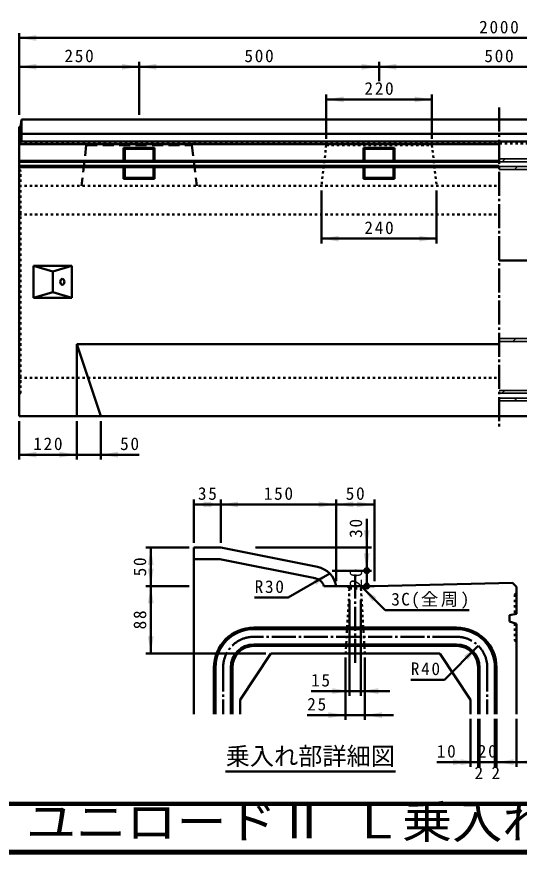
# Model space of a CAD drawing. Units: millimetres, scale not verified. Extents: x 100 to 4105, y 100 to 2870.
# Drawn here: x 1897 to 2944, y 100 to 1844 of the extents above; entities that cross this region are included whole.
import ezdxf
from ezdxf.enums import TextEntityAlignment as Align

# ---------------------------------------------------------------- set-up
doc = ezdxf.new("R2010")
doc.units = ezdxf.units.MM
doc.header["$LTSCALE"] = 5
for name, pattern in [('USER1', [2.2, 1, -1.2]), ('USER3', [6.847826, 4.565218, -2.282608]), ('USER4', [13.4, 10, -1.2, 1, -1.2])]:
    doc.linetypes.add(name, pattern=pattern)
doc.layers.add('V-nasSTD', color=7, linetype='Continuous', lineweight=35)
doc.styles.add('ＭＳ ゴシック', font='')
doc.styles.get('ＭＳ ゴシック').set_extended_font_data('MS Gothic')

msp = doc.modelspace()

# ---------------------------------------------------------------- hatches: boundary and pattern name
at = {"layer": 'V-nasSTD'}
for points in [[(1938.325, 1806.268), (1902.325, 1800.268), (1938.325, 1794.268)], [(1938.325, 1746.268), (1902.325, 1740.268), (1938.325, 1734.268)], [(2116.325, 1734.268), (2152.325, 1740.268), (2116.325, 1746.268)], [(2188.325, 1746.268), (2152.325, 1740.268), (2188.325, 1734.268)], [(2616.325, 1734.268), (2652.325, 1740.268), (2616.325, 1746.268)], [(2688.325, 1746.268), (2652.325, 1740.268), (2688.325, 1734.268)], [(2578.325, 1678.268), (2542.325, 1672.268), (2578.325, 1666.268)], [(2726.325, 1666.268), (2762.325, 1672.268), (2726.325, 1678.268)], [(2568.325, 1388.268), (2532.325, 1382.268), (2568.325, 1376.268)], [(2736.325, 1376.268), (2772.325, 1382.268), (2736.325, 1388.268)], [(1938.325, 938.268), (1902.325, 932.268), (1938.325, 926.268)], [(1986.325, 926.268), (2022.325, 932.268), (1986.325, 938.268)], [(2108.325, 938.268), (2072.325, 932.268), (2108.325, 926.268)], [(2302.634, 834.624), (2266.634, 828.624), (2302.634, 822.624)], [(2286.634, 822.624), (2322.634, 828.624), (2286.634, 834.624)], [(2358.634, 834.624), (2322.634, 828.624), (2358.634, 822.624)], [(2526.634, 822.624), (2562.634, 828.624), (2526.634, 834.624)], [(2598.634, 834.624), (2562.634, 828.624), (2598.634, 822.624)], [(2606.634, 822.624), (2642.634, 828.624), (2606.634, 834.624)], [(2620.634, 774.624), (2626.634, 738.624), (2632.634, 774.624)], [(2182.634, 702.624), (2176.634, 738.624), (2170.634, 702.624)], [(2620.634, 726.624), (2626.634, 690.624), (2632.634, 726.624)], [(2170.634, 694.624), (2176.634, 658.624), (2182.634, 694.624)], [(2521.516, 661.458), (2549.693, 684.654), (2515.516, 671.85)], [(2182.634, 622.624), (2176.634, 658.624), (2170.634, 622.624)], [(2646.733, 635.011), (2617.034, 656.224), (2638.247, 626.526)], [(2170.634, 553.824), (2176.634, 517.824), (2182.634, 553.824)], [(2837.876, 504.581), (2859.089, 534.279), (2829.391, 513.066)], [(2554.634, 445.824), (2590.634, 439.824), (2554.634, 433.824)], [(2650.634, 445.824), (2614.634, 439.824), (2650.634, 433.824)], [(2546.634, 395.824), (2582.634, 389.824), (2546.634, 383.824)], [(2658.634, 395.824), (2622.634, 389.824), (2658.634, 383.824)], [(2806.634, 285.824), (2842.634, 291.824), (2806.634, 297.824)], [(2822.634, 285.824), (2858.634, 291.824), (2822.634, 297.824)], [(2933.034, 297.824), (2897.034, 291.824), (2933.034, 285.824)], [(2974.634, 297.824), (2938.634, 291.824), (2974.634, 285.824)]]:
    msp.add_hatch(color=256, dxfattribs=at).paths.add_polyline_path(points)

# ---------------------------------------------------------------- linework, layer by layer
at = {"layer": 'V-nasSTD', "lineweight": 50}
for p, q in [((1902.325, 1640.268), (1902.325, 1810.268)), ((1902.325, 1800.268), (3902.325, 1800.268)), ((2152.325, 1640.268), (2152.325, 1750.268)), ((2652.325, 1710.268), (2652.325, 1750.268)), ((1902.325, 1740.268), (2152.325, 1740.268)), ((2152.325, 1740.268), (2652.325, 1740.268)), ((2652.325, 1740.268), (3152.325, 1740.268)), ((2542.325, 1590.268), (2542.325, 1682.268)), ((2762.325, 1590.268), (2762.325, 1682.268)), ((2542.325, 1672.268), (2762.325, 1672.268)), ((1907.325, 1630.268), (1905.325, 1615.268)), ((1907.325, 1630.268), (3897.325, 1630.268)), ((1907.325, 1630.268), (1907.325, 1584.268)), ((1902.325, 1615.268), (1902.325, 1012.268)), ((1902.325, 1615.268), (1905.325, 1615.268)), ((1905.325, 1615.268), (1905.325, 1584.268)), ((1902.325, 1600.268), (3902.325, 1600.268)), ((1902.325, 1584.268), (3902.325, 1584.268)), ((1902.325, 1579.268), (2902.325, 1579.268)), ((2120.025, 1571.568), (2184.625, 1571.568)), ((2120.025, 1571.568), (2122.325, 1569.268)), ((2120.025, 1571.568), (2120.025, 1544.283)), ((2182.325, 1569.268), (2184.625, 1571.568)), ((2184.625, 1571.568), (2184.625, 1544.283)), ((2620.025, 1571.568), (2684.625, 1571.568)), ((2620.025, 1571.568), (2622.325, 1569.268)), ((2620.025, 1571.568), (2620.025, 1544.283)), ((2682.325, 1569.268), (2684.625, 1571.568)), ((2684.625, 1571.568), (2684.625, 1544.283)), ((2122.325, 1569.268), (2182.325, 1569.268)), ((2122.325, 1569.268), (2122.325, 1544.283)), ((2182.325, 1569.268), (2182.325, 1544.283)), ((2622.325, 1569.268), (2682.325, 1569.268)), ((2622.325, 1569.268), (2622.325, 1544.283)), ((2682.325, 1569.268), (2682.325, 1544.283)), ((1902.325, 1544.283), (2902.325, 1544.283)), ((1902.325, 1542.268), (2902.325, 1542.268)), ((1902.325, 1534.268), (2902.325, 1534.268)), ((1902.325, 1530.91), (2902.325, 1530.91)), ((2120.025, 1530.91), (2120.025, 1506.968)), ((2122.325, 1530.91), (2122.325, 1509.268)), ((2182.325, 1530.91), (2182.325, 1509.268)), ((2184.625, 1530.91), (2184.625, 1506.968)), ((2620.025, 1530.91), (2620.025, 1506.968)), ((2622.325, 1530.91), (2622.325, 1509.268)), ((2682.325, 1530.91), (2682.325, 1509.268)), ((2684.625, 1530.91), (2684.625, 1506.968)), ((2120.025, 1506.968), (2122.325, 1509.268)), ((2120.025, 1506.968), (2184.625, 1506.968)), ((2122.325, 1509.268), (2182.325, 1509.268)), ((2182.325, 1509.268), (2184.625, 1506.968)), ((2620.025, 1506.968), (2622.325, 1509.268)), ((2620.025, 1506.968), (2684.625, 1506.968)), ((2622.325, 1509.268), (2682.325, 1509.268)), ((2682.325, 1509.268), (2684.625, 1506.968)), ((2532.325, 1482.268), (2532.325, 1372.268)), ((2772.325, 1482.268), (2772.325, 1372.268)), ((2532.325, 1382.268), (2772.325, 1382.268)), ((4005.325, 1336.518), (2902.325, 1336.518)), ((1932.325, 1325.768), (1932.325, 1258.768)), ((1932.325, 1325.768), (2012.325, 1325.768)), ((1932.325, 1325.768), (1972.325, 1313.768)), ((1972.325, 1313.768), (2012.325, 1325.768)), ((1972.325, 1313.768), (1972.325, 1270.768)), ((2012.325, 1325.768), (2012.325, 1258.768)), ((1932.325, 1258.768), (1972.325, 1270.768)), ((1932.325, 1258.768), (2012.325, 1258.768)), ((1972.325, 1270.768), (2012.325, 1258.768)), ((2022.325, 1162.268), (2022.325, 1012.268)), ((2022.325, 1162.268), (2072.325, 1012.268)), ((2022.325, 1162.268), (2902.325, 1162.268)), ((1902.325, 1012.268), (3902.325, 1012.268)), ((1902.325, 1002.268), (1902.325, 922.268)), ((2022.325, 1002.268), (2022.325, 922.268)), ((2072.325, 1002.268), (2072.325, 922.268)), ((1902.325, 932.268), (2022.325, 932.268)), ((2022.325, 932.268), (2072.325, 932.268)), ((2152.325, 932.268), (2072.325, 932.268)), ((2266.634, 748.624), (2266.634, 838.624)), ((2322.634, 748.624), (2322.634, 838.624)), ((2562.634, 668.624), (2562.634, 838.624)), ((2642.634, 668.624), (2642.634, 838.624)), ((2266.634, 828.624), (2322.634, 828.624)), ((2322.634, 828.624), (2562.634, 828.624)), ((2562.634, 828.624), (2642.634, 828.624)), ((2626.634, 798.624), (2626.634, 738.624)), ((2256.634, 738.624), (2166.634, 738.624)), ((2176.634, 658.624), (2176.634, 738.624)), ((2322.634, 738.624), (2266.634, 738.624)), ((2266.634, 738.624), (2266.634, 391.824)), ((2524.048, 698.342), (2322.634, 738.624)), ((2394.634, 738.624), (2636.634, 738.624)), ((2626.634, 738.624), (2626.634, 690.624)), ((2320.258, 714.624), (2266.634, 714.624)), ((2519.341, 674.808), (2320.258, 714.624)), ((2463.09, 634.654), (2549.693, 684.654)), ((2554.634, 690.624), (2636.634, 690.624)), ((2626.634, 690.624), (2626.634, 658.624)), ((2642.634, 658.624), (2930.634, 665.024)), ((2930.634, 665.024), (2938.634, 657.024)), ((2256.634, 658.624), (2166.634, 658.624)), ((2176.634, 517.824), (2176.634, 658.624)), ((2537.481, 658.624), (2642.634, 658.624)), ((2617.034, 656.224), (2664.745, 608.514)), ((2938.634, 601.048), (2938.634, 657.024)), ((2463.09, 634.654), (2393.09, 634.654)), ((2590.634, 629.824), (2590.634, 429.824)), ((2614.634, 629.824), (2614.634, 429.824)), ((2839.745, 608.514), (2664.745, 608.514)), ((2924.234, 597.824), (2938.634, 601.048)), ((2924.234, 585.024), (2924.234, 597.824)), ((2924.234, 585.024), (2938.634, 579.651)), ((2938.634, 579.651), (2938.634, 391.824)), ((2813.834, 572.224), (2391.434, 572.224)), ((2813.834, 569.024), (2391.434, 569.024)), ((2813.834, 537.024), (2391.434, 537.024)), ((2813.834, 533.824), (2391.434, 533.824)), ((2788.378, 463.569), (2859.089, 534.279)), ((2416.634, 517.824), (2166.634, 517.824)), ((2426.634, 517.824), (2362.634, 421.824)), ((2426.634, 517.824), (2778.634, 517.824)), ((2582.634, 509.824), (2582.634, 379.824)), ((2622.634, 509.824), (2622.634, 379.824)), ((2778.634, 517.824), (2842.634, 421.824)), ((2308.234, 391.824), (2308.234, 489.024)), ((2311.434, 391.824), (2311.434, 489.024)), ((2343.434, 391.824), (2343.434, 489.024)), ((2346.634, 391.824), (2346.634, 489.024)), ((2858.634, 391.824), (2858.634, 489.024)), ((2861.834, 391.824), (2861.834, 489.024)), ((2893.834, 391.824), (2893.834, 489.024)), ((2897.034, 391.824), (2897.034, 489.024)), ((2788.378, 463.569), (2718.378, 463.569)), ((2510.634, 439.824), (2590.634, 439.824)), ((2590.634, 439.824), (2614.634, 439.824)), ((2614.634, 439.824), (2674.634, 439.824)), ((2362.634, 421.824), (2362.634, 391.824)), ((2842.634, 421.824), (2842.634, 391.824)), ((2502.634, 389.824), (2582.634, 389.824)), ((2582.634, 389.824), (2622.634, 389.824)), ((2622.634, 389.824), (2682.634, 389.824)), ((2842.634, 381.824), (2842.634, 281.824)), ((2858.634, 381.824), (2858.634, 281.824)), ((2861.834, 381.824), (2861.834, 281.824)), ((2893.834, 381.824), (2893.834, 281.824)), ((2897.034, 381.824), (2897.034, 281.824)), ((2938.634, 381.824), (2938.634, 281.824)), ((2772.634, 291.824), (2842.634, 291.824)), ((2842.634, 291.824), (2858.634, 291.824)), ((2858.634, 291.824), (2861.834, 291.824)), ((2861.834, 291.824), (2893.834, 291.824)), ((2893.834, 291.824), (2897.034, 291.824)), ((2897.034, 291.824), (2938.634, 291.824)), ((3008.634, 291.824), (2938.634, 291.824)), ((2332.624, 272.494), (2686.633, 272.494))]:
    msp.add_line(p, q, dxfattribs=at)
at = {"layer": 'V-nasSTD', "linetype": 'USER4', "lineweight": 50}
for p, q in [((2902.325, 1655.268), (2902.325, 987.268)), ((2602.634, 682.624), (2602.634, 493.824)), ((2813.834, 553.024), (2391.434, 553.024)), ((2327.434, 489.024), (2327.434, 391.824)), ((2877.834, 489.024), (2877.834, 391.824))]:
    msp.add_line(p, q, dxfattribs=at)
at = {"layer": 'V-nasSTD', "linetype": 'USER1', "lineweight": 50}
for p, q in [((1902.325, 1580.268), (3902.325, 1580.268)), ((2542.325, 1577.268), (2532.325, 1492.268)), ((2542.325, 1577.268), (2539.325, 1580.268)), ((2542.325, 1577.268), (2762.325, 1577.268)), ((2762.325, 1577.268), (2765.325, 1580.268)), ((2762.325, 1577.268), (2772.325, 1492.268)), ((1905.325, 1524.268), (1902.325, 1526.268)), ((1905.325, 1060.268), (1905.325, 1524.268)), ((1902.325, 1502.268), (1905.325, 1504.268)), ((1902.325, 1492.268), (2902.325, 1492.268)), ((1902.325, 1432.268), (2902.325, 1432.268)), ((1902.325, 1092.268), (2902.325, 1092.268)), ((1902.325, 1082.268), (1905.325, 1080.268)), ((1905.325, 1060.268), (1902.325, 1058.268)), ((2590.634, 653.824), (2582.634, 517.824)), ((2590.634, 653.824), (2585.834, 658.624)), ((2590.634, 653.824), (2614.634, 653.824)), ((2614.634, 653.824), (2619.434, 658.624)), ((2614.634, 653.824), (2622.634, 517.824)), ((2934.954, 641.024), (2938.634, 644.704)), ((2934.954, 641.024), (2934.954, 600.224)), ((2934.954, 581.024), (2934.954, 545.024)), ((2934.954, 545.024), (2938.634, 541.344))]:
    msp.add_line(p, q, dxfattribs=at)
at = {"layer": 'V-nasSTD', "linetype": 'USER3', "lineweight": 50}
for p, q in [((2042.325, 1577.268), (2032.325, 1492.268)), ((2042.325, 1577.268), (2039.325, 1580.268)), ((2042.325, 1577.268), (2262.325, 1577.268)), ((2262.325, 1577.268), (2265.325, 1580.268)), ((2262.325, 1577.268), (2272.325, 1492.268))]:
    msp.add_line(p, q, dxfattribs=at)
at = {"layer": 'V-nasSTD'}
for p, q in [((2902.325, 1548.268), (3004.325, 1548.268)), ((2902.325, 1542.268), (3004.325, 1542.268)), ((2908.759, 1542.268), (2914.759, 1548.268)), ((2902.325, 1532.268), (3004.325, 1532.268)), ((3004.325, 1526.268), (2902.325, 1526.268)), ((2934.685, 1526.268), (2940.685, 1532.268)), ((2902.325, 1174.268), (3004.325, 1174.268)), ((2931.243, 1168.268), (2937.243, 1174.268)), ((2902.325, 1168.268), (3004.325, 1168.268)), ((2902.325, 1066.268), (3004.325, 1066.268)), ((2908.096, 1060.268), (2914.096, 1066.268)), ((3004.325, 1060.268), (2902.325, 1060.268)), ((2902.325, 1050.268), (3004.325, 1050.268)), ((2934.023, 1044.268), (2940.023, 1050.268)), ((2902.325, 1044.268), (3004.325, 1044.268))]:
    msp.add_line(p, q, dxfattribs=at)
at = {"layer": 'V-nasSTD', "lineweight": 100}
for p, q in [((105, 205), (4100, 205)), ((105, 105), (4100, 105))]:
    msp.add_line(p, q, dxfattribs=at)
at = {"layer": 'V-nasSTD', "lineweight": 13}
msp.add_lwpolyline([(100, 100), (100, 2870), (4105, 2870), (4105, 100)], close=True, dxfattribs=at)
at = {"layer": 'V-nasSTD', "lineweight": 50}
for centre in [(2626.634, 690.624), (2626.634, 658.624)]:
    msp.add_circle(centre, 5, dxfattribs=at)
for centre, radius, start, end in [((2515.473, 651.408), 47.71, 8.69924, 79.64595), ((2514.634, 651.274), 24, 17.83486, 78.69007), ((2391.434, 489.024), 83.2, 90, 180), ((2391.434, 489.024), 80, 90, 180), ((2813.834, 489.024), 83.2, 0, 90), ((2813.834, 489.024), 80, 0, 90), ((2391.434, 489.024), 48, 90, 180), ((2391.434, 489.024), 44.8, 90, 180), ((2813.834, 489.024), 48, 0, 90), ((2813.834, 489.024), 44.8, 0, 90)]:
    msp.add_arc(centre, radius, start, end, dxfattribs=at)
at = {"layer": 'V-nasSTD', "linetype": 'USER4', "lineweight": 50}
for centre, start, end in [((2391.434, 489.024), 90, 180), ((2813.834, 489.024), 0, 90)]:
    msp.add_arc(centre, 64, start, end, dxfattribs=at)
at = {"layer": 'V-nasSTD', "lineweight": 50}
msp.add_ellipse((1992.325, 1292.268), major_axis=(0, 6), ratio=0.707107, dxfattribs=at)

# ---------------------------------------------------------------- texts
at = {"layer": 'V-nasSTD', "style": 'ＭＳ ゴシック'}
for s, height, p in [('乗入れ部詳細図', 36.95, (2332.624, 322.894)), ('2', 26.39, (2851.234, 282.824)), ('2', 26.39, (2886.434, 282.824))]:
    msp.add_text(s, height=height, dxfattribs=at).set_placement(p, align=Align.TOP_LEFT)
at = {"layer": 'V-nasSTD', "style": 'ＭＳ ゴシック', "width": 1.1}
msp.add_text('ユニロードⅡ Ｌ乗入れＡ', height=69.65, dxfattribs=at).set_placement((1916.482, 202.47), align=Align.TOP_LEFT)
at = {"layer": 'V-nasSTD', "char_height": 26.39, "attachment_point": 1, "style": 'ＭＳ ゴシック'}
for s, insert in [('\\T1.2;2000', (2860.925, 1836.268)), ('\\T1.2;250', (1996.725, 1776.268)), ('\\T1.2;500', (2371.725, 1776.268)), ('\\T1.2;500', (2871.725, 1776.268)), ('\\T1.2;220', (2621.725, 1708.268)), ('\\T1.2;240', (2621.725, 1418.268)), ('\\T1.2;120', (1931.725, 968.268)), ('\\T1.2;50', (2112.725, 968.265)), ('\\T1.2;35', (2274.834, 864.624)), ('\\T1.2;150', (2412.034, 864.624)), ('\\T1.2;50', (2582.834, 864.624)), ('\\T1.2;R30', (2393.09, 670.654)), ('\\T1.15;3C(全周)', (2677.745, 644.514)), ('\\T1.2;R40', (2718.378, 499.569)), ('\\T1.2;15', (2510.634, 475.824)), ('\\T1.2;25', (2502.634, 425.824)), ('\\T1.2;10', (2772.634, 327.824)), ('\\T1.2;20', (2858.034, 327.824))]:
    msp.add_mtext(s, dxfattribs=dict(at, insert=insert))
at = {"layer": 'V-nasSTD', "char_height": 26.39, "attachment_point": 1, "rotation": 90, "style": 'ＭＳ ゴシック'}
for s, insert in [('\\T1.2;30', (2590.634, 759.024)), ('\\T1.2;50', (2140.634, 678.824)), ('\\T1.2;20', (2590.634, 655.605)), ('\\T1.2;88', (2140.634, 568.424))]:
    msp.add_mtext(s, dxfattribs=dict(at, insert=insert))

doc.saveas('drawing.dxf')
